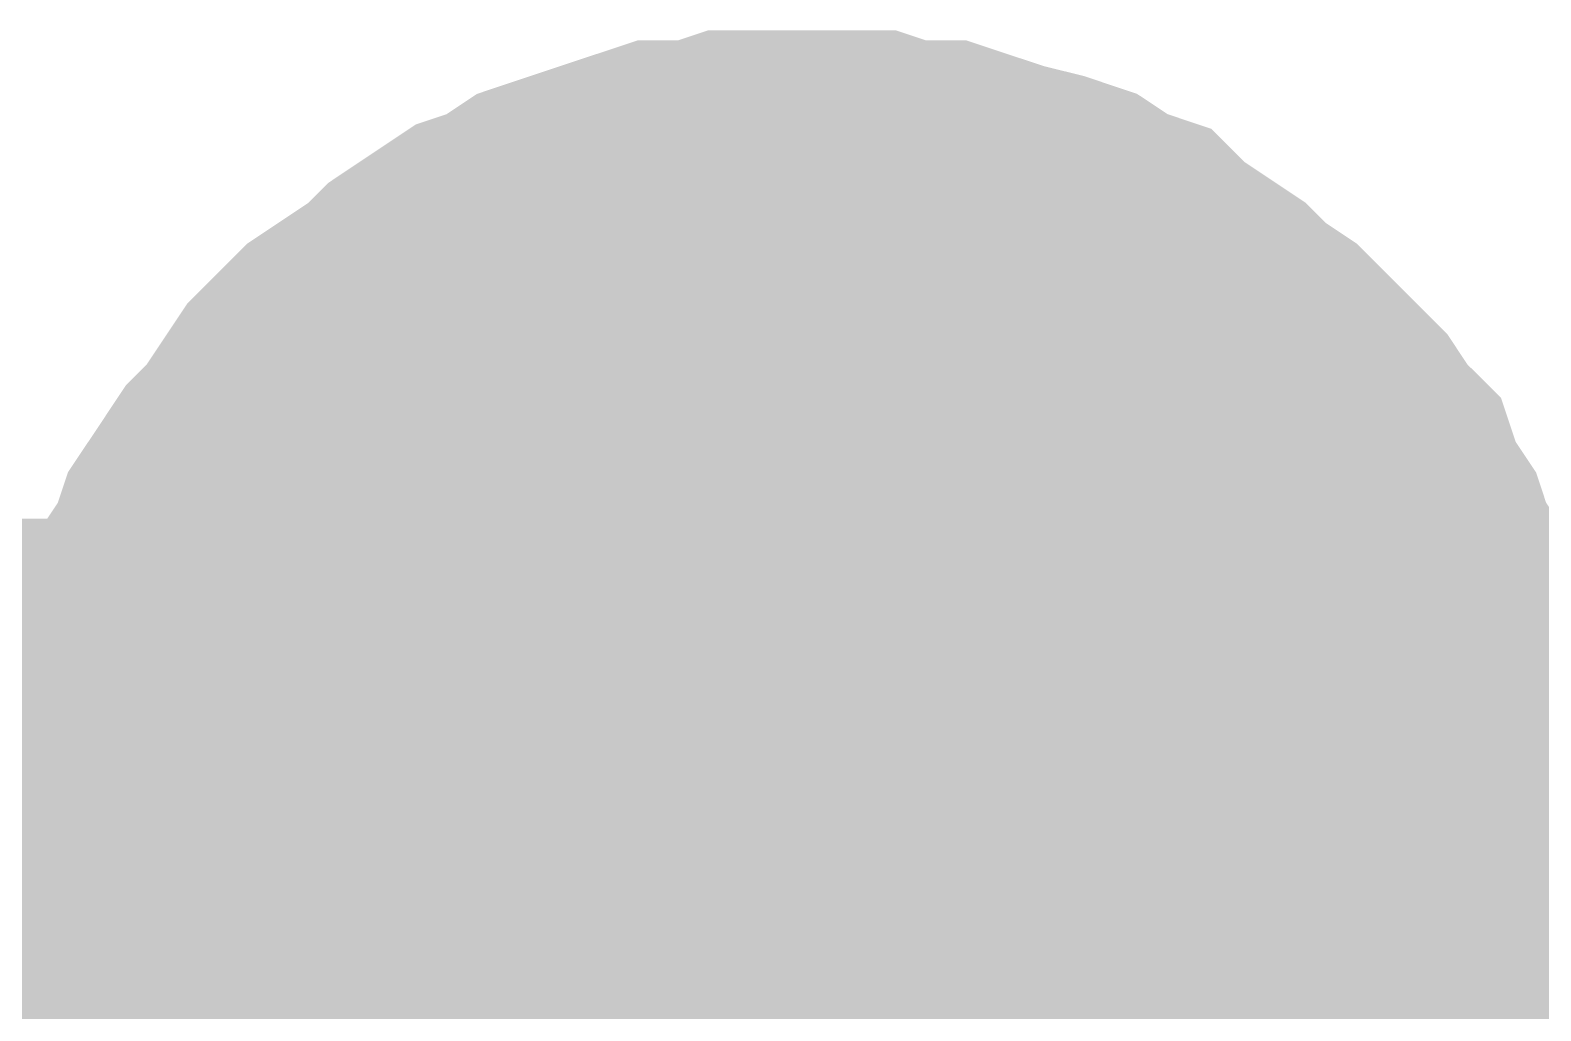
# Model space of a CAD drawing. Header units: inches. Extents: x 0 to 841, y 0 to 594.
# Drawn here: x 256.661 to 258.327, y 304.827 to 305.909 of the extents above; entities that cross this region are included whole.
import ezdxf

# ---------------------------------------------------------------- set-up
doc = ezdxf.new("R2010")
doc.units = ezdxf.units.IN
doc.layers.add('Sheet', color=255, linetype='Continuous')

msp = doc.modelspace()

# ---------------------------------------------------------------- linework, layer by layer
at = {"layer": 'Sheet'}
for points in [[(256.7489, 304.9955, 0.2997, 0.2997, 0), (256.7489, 305.0292, 0.2997, 0.2997, 0), (256.7489, 305.0741, 0.2997, 0.2997, 0), (256.7601, 305.1078, 0.2997, 0.2997, 0), (256.7601, 305.1527, 0.2997, 0.2997, 0), (256.7713, 305.1864, 0.2997, 0.2997, 0), (256.7826, 305.2201, 0.2997, 0.2997, 0), (256.7938, 305.2537, 0.2997, 0.2997, 0), (256.805, 305.2874, 0.2997, 0.2997, 0), (256.8275, 305.3211, 0.2997, 0.2997, 0), (256.8387, 305.3548, 0.2997, 0.2997, 0), (256.8612, 305.3885, 0.2997, 0.2997, 0), (256.8836, 305.4222, 0.2997, 0.2997, 0), (256.9061, 305.4446, 0.2997, 0.2997, 0), (256.9286, 305.4783, 0.2997, 0.2997, 0), (256.951, 305.512, 0.2997, 0.2997, 0), (256.9735, 305.5345, 0.2997, 0.2997, 0), (256.9959, 305.5569, 0.2997, 0.2997, 0), (257.0296, 305.5794, 0.2997, 0.2997, 0), (257.0633, 305.6019, 0.2997, 0.2997, 0), (257.0858, 305.6243, 0.2997, 0.2997, 0), (257.1194, 305.6468, 0.2997, 0.2997, 0), (257.1531, 305.6692, 0.2997, 0.2997, 0), (257.1868, 305.6805, 0.2997, 0.2997, 0), (257.2205, 305.7029, 0.2997, 0.2997, 0), (257.2542, 305.7142, 0.2997, 0.2997, 0), (257.2879, 305.7254, 0.2997, 0.2997, 0), (257.3216, 305.7366, 0.2997, 0.2997, 0), (257.3553, 305.7478, 0.2997, 0.2997, 0), (257.4002, 305.7478, 0.2997, 0.2997, 0), (257.4339, 305.7591, 0.2997, 0.2997, 0), (257.4788, 305.7591, 0.2997, 0.2997, 0), (257.5125, 305.7591, 0.2997, 0.2997, 0)], [(256.7489, 304.9955, 0.2997, 0.2997, 0), (256.7489, 305.0292, 0.2997, 0.2997, 0), (256.7489, 305.0741, 0.2997, 0.2997, 0), (256.7601, 305.1078, 0.2997, 0.2997, 0), (256.7601, 305.1527, 0.2997, 0.2997, 0), (256.7713, 305.1864, 0.2997, 0.2997, 0), (256.7826, 305.2201, 0.2997, 0.2997, 0), (256.7938, 305.2537, 0.2997, 0.2997, 0), (256.805, 305.2874, 0.2997, 0.2997, 0), (256.8275, 305.3211, 0.2997, 0.2997, 0), (256.8387, 305.3548, 0.2997, 0.2997, 0), (256.8612, 305.3885, 0.2997, 0.2997, 0), (256.8836, 305.4222, 0.2997, 0.2997, 0), (256.9061, 305.4446, 0.2997, 0.2997, 0), (256.9286, 305.4783, 0.2997, 0.2997, 0), (256.951, 305.512, 0.2997, 0.2997, 0), (256.9735, 305.5345, 0.2997, 0.2997, 0), (256.9959, 305.5569, 0.2997, 0.2997, 0), (257.0296, 305.5794, 0.2997, 0.2997, 0), (257.0633, 305.6019, 0.2997, 0.2997, 0), (257.0858, 305.6243, 0.2997, 0.2997, 0), (257.1194, 305.6468, 0.2997, 0.2997, 0), (257.1531, 305.6692, 0.2997, 0.2997, 0), (257.1868, 305.6805, 0.2997, 0.2997, 0), (257.2205, 305.7029, 0.2997, 0.2997, 0), (257.2542, 305.7142, 0.2997, 0.2997, 0), (257.2879, 305.7254, 0.2997, 0.2997, 0), (257.3216, 305.7366, 0.2997, 0.2997, 0), (257.3553, 305.7478, 0.2997, 0.2997, 0), (257.4002, 305.7478, 0.2997, 0.2997, 0), (257.4339, 305.7591, 0.2997, 0.2997, 0), (257.4788, 305.7591, 0.2997, 0.2997, 0), (257.5125, 305.7591, 0.2997, 0.2997, 0)], [(257.5125, 305.7591, 0.2997, 0.2997, 0), (257.5125, 305.7591, 0.2997, 0.2997, 0)], [(257.5125, 305.7591, 0.2997, 0.2997, 0), (257.5574, 305.7591, 0.2997, 0.2997, 0), (257.5911, 305.7591, 0.2997, 0.2997, 0), (257.6247, 305.7478, 0.2997, 0.2997, 0), (257.6697, 305.7478, 0.2997, 0.2997, 0), (257.7033, 305.7366, 0.2997, 0.2997, 0), (257.737, 305.7254, 0.2997, 0.2997, 0), (257.782, 305.7142, 0.2997, 0.2997, 0), (257.8156, 305.7029, 0.2997, 0.2997, 0), (257.8493, 305.6805, 0.2997, 0.2997, 0), (257.883, 305.6692, 0.2997, 0.2997, 0), (257.9055, 305.6468, 0.2997, 0.2997, 0), (257.9392, 305.6243, 0.2997, 0.2997, 0), (257.9728, 305.6019, 0.2997, 0.2997, 0), (257.9953, 305.5794, 0.2997, 0.2997, 0), (258.029, 305.5569, 0.2997, 0.2997, 0), (258.0514, 305.5345, 0.2997, 0.2997, 0), (258.0739, 305.512, 0.2997, 0.2997, 0), (258.1076, 305.4783, 0.2997, 0.2997, 0), (258.13, 305.4446, 0.2997, 0.2997, 0), (258.1525, 305.4222, 0.2997, 0.2997, 0), (258.1637, 305.3885, 0.2997, 0.2997, 0), (258.1862, 305.3548, 0.2997, 0.2997, 0), (258.1974, 305.3211, 0.2997, 0.2997, 0), (258.2199, 305.2874, 0.2997, 0.2997, 0), (258.2311, 305.2537, 0.2997, 0.2997, 0), (258.2423, 305.2201, 0.2997, 0.2997, 0), (258.2536, 305.1864, 0.2997, 0.2997, 0), (258.2648, 305.1527, 0.2997, 0.2997, 0), (258.2648, 305.1078, 0.2997, 0.2997, 0), (258.276, 305.0741, 0.2997, 0.2997, 0), (258.276, 305.0292, 0.2997, 0.2997, 0), (258.276, 304.9955, 0.2997, 0.2997, 0)], [(257.5125, 305.7591, 0.2997, 0.2997, 0), (257.5125, 305.7591, 0.2997, 0.2997, 0)], [(257.5125, 305.7591, 0.2997, 0.2997, 0), (257.5574, 305.7591, 0.2997, 0.2997, 0), (257.5911, 305.7591, 0.2997, 0.2997, 0), (257.6247, 305.7478, 0.2997, 0.2997, 0), (257.6697, 305.7478, 0.2997, 0.2997, 0), (257.7033, 305.7366, 0.2997, 0.2997, 0), (257.737, 305.7254, 0.2997, 0.2997, 0), (257.782, 305.7142, 0.2997, 0.2997, 0), (257.8156, 305.7029, 0.2997, 0.2997, 0), (257.8493, 305.6805, 0.2997, 0.2997, 0), (257.883, 305.6692, 0.2997, 0.2997, 0), (257.9055, 305.6468, 0.2997, 0.2997, 0), (257.9392, 305.6243, 0.2997, 0.2997, 0), (257.9728, 305.6019, 0.2997, 0.2997, 0), (257.9953, 305.5794, 0.2997, 0.2997, 0), (258.029, 305.5569, 0.2997, 0.2997, 0), (258.0514, 305.5345, 0.2997, 0.2997, 0), (258.0739, 305.512, 0.2997, 0.2997, 0), (258.1076, 305.4783, 0.2997, 0.2997, 0), (258.13, 305.4446, 0.2997, 0.2997, 0), (258.1525, 305.4222, 0.2997, 0.2997, 0), (258.1637, 305.3885, 0.2997, 0.2997, 0), (258.1862, 305.3548, 0.2997, 0.2997, 0), (258.1974, 305.3211, 0.2997, 0.2997, 0), (258.2199, 305.2874, 0.2997, 0.2997, 0), (258.2311, 305.2537, 0.2997, 0.2997, 0), (258.2423, 305.2201, 0.2997, 0.2997, 0), (258.2536, 305.1864, 0.2997, 0.2997, 0), (258.2648, 305.1527, 0.2997, 0.2997, 0), (258.2648, 305.1078, 0.2997, 0.2997, 0), (258.276, 305.0741, 0.2997, 0.2997, 0), (258.276, 305.0292, 0.2997, 0.2997, 0), (258.276, 304.9955, 0.2997, 0.2997, 0)], [(256.7489, 304.9955, 0.0991, 0.0991, 0), (256.7489, 305.0292, 0.0991, 0.0991, 0), (256.7489, 305.0741, 0.0991, 0.0991, 0), (256.7601, 305.1078, 0.0991, 0.0991, 0), (256.7601, 305.1527, 0.0991, 0.0991, 0), (256.7713, 305.1864, 0.0991, 0.0991, 0), (256.7826, 305.2201, 0.0991, 0.0991, 0), (256.7938, 305.2537, 0.0991, 0.0991, 0), (256.805, 305.2874, 0.0991, 0.0991, 0), (256.8275, 305.3211, 0.0991, 0.0991, 0), (256.8387, 305.3548, 0.0991, 0.0991, 0), (256.8612, 305.3885, 0.0991, 0.0991, 0), (256.8836, 305.4222, 0.0991, 0.0991, 0), (256.9061, 305.4446, 0.0991, 0.0991, 0), (256.9286, 305.4783, 0.0991, 0.0991, 0), (256.951, 305.512, 0.0991, 0.0991, 0), (256.9735, 305.5345, 0.0991, 0.0991, 0), (256.9959, 305.5569, 0.0991, 0.0991, 0), (257.0296, 305.5794, 0.0991, 0.0991, 0), (257.0633, 305.6019, 0.0991, 0.0991, 0), (257.0858, 305.6243, 0.0991, 0.0991, 0), (257.1194, 305.6468, 0.0991, 0.0991, 0), (257.1531, 305.6692, 0.0991, 0.0991, 0), (257.1868, 305.6805, 0.0991, 0.0991, 0), (257.2205, 305.7029, 0.0991, 0.0991, 0), (257.2542, 305.7142, 0.0991, 0.0991, 0), (257.2879, 305.7254, 0.0991, 0.0991, 0), (257.3216, 305.7366, 0.0991, 0.0991, 0), (257.3553, 305.7478, 0.0991, 0.0991, 0), (257.4002, 305.7478, 0.0991, 0.0991, 0), (257.4339, 305.7591, 0.0991, 0.0991, 0), (257.4788, 305.7591, 0.0991, 0.0991, 0), (257.5125, 305.7591, 0.0991, 0.0991, 0)], [(256.7489, 304.9955, 0.0991, 0.0991, 0), (256.7489, 305.0292, 0.0991, 0.0991, 0), (256.7489, 305.0741, 0.0991, 0.0991, 0), (256.7601, 305.1078, 0.0991, 0.0991, 0), (256.7601, 305.1527, 0.0991, 0.0991, 0), (256.7713, 305.1864, 0.0991, 0.0991, 0), (256.7826, 305.2201, 0.0991, 0.0991, 0), (256.7938, 305.2537, 0.0991, 0.0991, 0), (256.805, 305.2874, 0.0991, 0.0991, 0), (256.8275, 305.3211, 0.0991, 0.0991, 0), (256.8387, 305.3548, 0.0991, 0.0991, 0), (256.8612, 305.3885, 0.0991, 0.0991, 0), (256.8836, 305.4222, 0.0991, 0.0991, 0), (256.9061, 305.4446, 0.0991, 0.0991, 0), (256.9286, 305.4783, 0.0991, 0.0991, 0), (256.951, 305.512, 0.0991, 0.0991, 0), (256.9735, 305.5345, 0.0991, 0.0991, 0), (256.9959, 305.5569, 0.0991, 0.0991, 0), (257.0296, 305.5794, 0.0991, 0.0991, 0), (257.0633, 305.6019, 0.0991, 0.0991, 0), (257.0858, 305.6243, 0.0991, 0.0991, 0), (257.1194, 305.6468, 0.0991, 0.0991, 0), (257.1531, 305.6692, 0.0991, 0.0991, 0), (257.1868, 305.6805, 0.0991, 0.0991, 0), (257.2205, 305.7029, 0.0991, 0.0991, 0), (257.2542, 305.7142, 0.0991, 0.0991, 0), (257.2879, 305.7254, 0.0991, 0.0991, 0), (257.3216, 305.7366, 0.0991, 0.0991, 0), (257.3553, 305.7478, 0.0991, 0.0991, 0), (257.4002, 305.7478, 0.0991, 0.0991, 0), (257.4339, 305.7591, 0.0991, 0.0991, 0), (257.4788, 305.7591, 0.0991, 0.0991, 0), (257.5125, 305.7591, 0.0991, 0.0991, 0)], [(257.5125, 305.7591, 0.0991, 0.0991, 0), (257.5125, 305.7591, 0.0991, 0.0991, 0)], [(257.5125, 305.7591, 0.0991, 0.0991, 0), (257.5574, 305.7591, 0.0991, 0.0991, 0), (257.5911, 305.7591, 0.0991, 0.0991, 0), (257.6247, 305.7478, 0.0991, 0.0991, 0), (257.6697, 305.7478, 0.0991, 0.0991, 0), (257.7033, 305.7366, 0.0991, 0.0991, 0), (257.737, 305.7254, 0.0991, 0.0991, 0), (257.782, 305.7142, 0.0991, 0.0991, 0), (257.8156, 305.7029, 0.0991, 0.0991, 0), (257.8493, 305.6805, 0.0991, 0.0991, 0), (257.883, 305.6692, 0.0991, 0.0991, 0), (257.9055, 305.6468, 0.0991, 0.0991, 0), (257.9392, 305.6243, 0.0991, 0.0991, 0), (257.9728, 305.6019, 0.0991, 0.0991, 0), (257.9953, 305.5794, 0.0991, 0.0991, 0), (258.029, 305.5569, 0.0991, 0.0991, 0), (258.0514, 305.5345, 0.0991, 0.0991, 0), (258.0739, 305.512, 0.0991, 0.0991, 0), (258.1076, 305.4783, 0.0991, 0.0991, 0), (258.13, 305.4446, 0.0991, 0.0991, 0), (258.1525, 305.4222, 0.0991, 0.0991, 0), (258.1637, 305.3885, 0.0991, 0.0991, 0), (258.1862, 305.3548, 0.0991, 0.0991, 0), (258.1974, 305.3211, 0.0991, 0.0991, 0), (258.2199, 305.2874, 0.0991, 0.0991, 0), (258.2311, 305.2537, 0.0991, 0.0991, 0), (258.2423, 305.2201, 0.0991, 0.0991, 0), (258.2536, 305.1864, 0.0991, 0.0991, 0), (258.2648, 305.1527, 0.0991, 0.0991, 0), (258.2648, 305.1078, 0.0991, 0.0991, 0), (258.276, 305.0741, 0.0991, 0.0991, 0), (258.276, 305.0292, 0.0991, 0.0991, 0), (258.276, 304.9955, 0.0991, 0.0991, 0)], [(257.5125, 305.7591, 0.0991, 0.0991, 0), (257.5125, 305.7591, 0.0991, 0.0991, 0)], [(257.5125, 305.7591, 0.0991, 0.0991, 0), (257.5574, 305.7591, 0.0991, 0.0991, 0), (257.5911, 305.7591, 0.0991, 0.0991, 0), (257.6247, 305.7478, 0.0991, 0.0991, 0), (257.6697, 305.7478, 0.0991, 0.0991, 0), (257.7033, 305.7366, 0.0991, 0.0991, 0), (257.737, 305.7254, 0.0991, 0.0991, 0), (257.782, 305.7142, 0.0991, 0.0991, 0), (257.8156, 305.7029, 0.0991, 0.0991, 0), (257.8493, 305.6805, 0.0991, 0.0991, 0), (257.883, 305.6692, 0.0991, 0.0991, 0), (257.9055, 305.6468, 0.0991, 0.0991, 0), (257.9392, 305.6243, 0.0991, 0.0991, 0), (257.9728, 305.6019, 0.0991, 0.0991, 0), (257.9953, 305.5794, 0.0991, 0.0991, 0), (258.029, 305.5569, 0.0991, 0.0991, 0), (258.0514, 305.5345, 0.0991, 0.0991, 0), (258.0739, 305.512, 0.0991, 0.0991, 0), (258.1076, 305.4783, 0.0991, 0.0991, 0), (258.13, 305.4446, 0.0991, 0.0991, 0), (258.1525, 305.4222, 0.0991, 0.0991, 0), (258.1637, 305.3885, 0.0991, 0.0991, 0), (258.1862, 305.3548, 0.0991, 0.0991, 0), (258.1974, 305.3211, 0.0991, 0.0991, 0), (258.2199, 305.2874, 0.0991, 0.0991, 0), (258.2311, 305.2537, 0.0991, 0.0991, 0), (258.2423, 305.2201, 0.0991, 0.0991, 0), (258.2536, 305.1864, 0.0991, 0.0991, 0), (258.2648, 305.1527, 0.0991, 0.0991, 0), (258.2648, 305.1078, 0.0991, 0.0991, 0), (258.276, 305.0741, 0.0991, 0.0991, 0), (258.276, 305.0292, 0.0991, 0.0991, 0), (258.276, 304.9955, 0.0991, 0.0991, 0)], [(257.0072, 304.9955, 0.2997, 0.2997, 0), (257.0072, 305.0179, 0.2997, 0.2997, 0), (257.0072, 305.0516, 0.2997, 0.2997, 0), (257.0184, 305.0741, 0.2997, 0.2997, 0), (257.0184, 305.0965, 0.2997, 0.2997, 0), (257.0184, 305.119, 0.2997, 0.2997, 0), (257.0296, 305.1414, 0.2997, 0.2997, 0), (257.0408, 305.1751, 0.2997, 0.2997, 0), (257.0521, 305.1976, 0.2997, 0.2997, 0), (257.0521, 305.2201, 0.2997, 0.2997, 0), (257.0633, 305.2425, 0.2997, 0.2997, 0), (257.0745, 305.2537, 0.2997, 0.2997, 0), (257.097, 305.2762, 0.2997, 0.2997, 0), (257.1082, 305.2987, 0.2997, 0.2997, 0), (257.1194, 305.3211, 0.2997, 0.2997, 0), (257.1419, 305.3324, 0.2997, 0.2997, 0), (257.1531, 305.3548, 0.2997, 0.2997, 0), (257.1756, 305.366, 0.2997, 0.2997, 0), (257.1868, 305.3885, 0.2997, 0.2997, 0), (257.2093, 305.3997, 0.2997, 0.2997, 0), (257.2317, 305.411, 0.2997, 0.2997, 0), (257.2542, 305.4334, 0.2997, 0.2997, 0), (257.2654, 305.4446, 0.2997, 0.2997, 0), (257.2879, 305.4559, 0.2997, 0.2997, 0), (257.3103, 305.4559, 0.2997, 0.2997, 0), (257.3328, 305.4671, 0.2997, 0.2997, 0), (257.3665, 305.4783, 0.2997, 0.2997, 0), (257.3889, 305.4896, 0.2997, 0.2997, 0), (257.4114, 305.4896, 0.2997, 0.2997, 0), (257.4339, 305.4896, 0.2997, 0.2997, 0), (257.4563, 305.5008, 0.2997, 0.2997, 0), (257.49, 305.5008, 0.2997, 0.2997, 0), (257.5125, 305.5008, 0.2997, 0.2997, 0)], [(257.0072, 304.9955, 0.2997, 0.2997, 0), (257.0072, 305.0179, 0.2997, 0.2997, 0), (257.0072, 305.0516, 0.2997, 0.2997, 0), (257.0184, 305.0741, 0.2997, 0.2997, 0), (257.0184, 305.0965, 0.2997, 0.2997, 0), (257.0184, 305.119, 0.2997, 0.2997, 0), (257.0296, 305.1414, 0.2997, 0.2997, 0), (257.0408, 305.1751, 0.2997, 0.2997, 0), (257.0521, 305.1976, 0.2997, 0.2997, 0), (257.0521, 305.2201, 0.2997, 0.2997, 0), (257.0633, 305.2425, 0.2997, 0.2997, 0), (257.0745, 305.2537, 0.2997, 0.2997, 0), (257.097, 305.2762, 0.2997, 0.2997, 0), (257.1082, 305.2987, 0.2997, 0.2997, 0), (257.1194, 305.3211, 0.2997, 0.2997, 0), (257.1419, 305.3324, 0.2997, 0.2997, 0), (257.1531, 305.3548, 0.2997, 0.2997, 0), (257.1756, 305.366, 0.2997, 0.2997, 0), (257.1868, 305.3885, 0.2997, 0.2997, 0), (257.2093, 305.3997, 0.2997, 0.2997, 0), (257.2317, 305.411, 0.2997, 0.2997, 0), (257.2542, 305.4334, 0.2997, 0.2997, 0), (257.2654, 305.4446, 0.2997, 0.2997, 0), (257.2879, 305.4559, 0.2997, 0.2997, 0), (257.3103, 305.4559, 0.2997, 0.2997, 0), (257.3328, 305.4671, 0.2997, 0.2997, 0), (257.3665, 305.4783, 0.2997, 0.2997, 0), (257.3889, 305.4896, 0.2997, 0.2997, 0), (257.4114, 305.4896, 0.2997, 0.2997, 0), (257.4339, 305.4896, 0.2997, 0.2997, 0), (257.4563, 305.5008, 0.2997, 0.2997, 0), (257.49, 305.5008, 0.2997, 0.2997, 0), (257.5125, 305.5008, 0.2997, 0.2997, 0)], [(257.5125, 305.5008, 0.2997, 0.2997, 0), (257.5125, 305.5008, 0.2997, 0.2997, 0)], [(257.5125, 305.5008, 0.2997, 0.2997, 0), (257.5349, 305.5008, 0.2997, 0.2997, 0), (257.5686, 305.5008, 0.2997, 0.2997, 0), (257.5911, 305.4896, 0.2997, 0.2997, 0), (257.6135, 305.4896, 0.2997, 0.2997, 0), (257.636, 305.4896, 0.2997, 0.2997, 0), (257.6584, 305.4783, 0.2997, 0.2997, 0), (257.6921, 305.4671, 0.2997, 0.2997, 0), (257.7146, 305.4559, 0.2997, 0.2997, 0), (257.737, 305.4559, 0.2997, 0.2997, 0), (257.7595, 305.4446, 0.2997, 0.2997, 0), (257.7707, 305.4334, 0.2997, 0.2997, 0), (257.7932, 305.411, 0.2997, 0.2997, 0), (257.8156, 305.3997, 0.2997, 0.2997, 0), (257.8381, 305.3885, 0.2997, 0.2997, 0), (257.8493, 305.366, 0.2997, 0.2997, 0), (257.8718, 305.3548, 0.2997, 0.2997, 0), (257.883, 305.3324, 0.2997, 0.2997, 0), (257.9055, 305.3211, 0.2997, 0.2997, 0), (257.9167, 305.2987, 0.2997, 0.2997, 0), (257.9279, 305.2762, 0.2997, 0.2997, 0), (257.9504, 305.2537, 0.2997, 0.2997, 0), (257.9616, 305.2425, 0.2997, 0.2997, 0), (257.9728, 305.2201, 0.2997, 0.2997, 0), (257.9728, 305.1976, 0.2997, 0.2997, 0), (257.9841, 305.1751, 0.2997, 0.2997, 0), (257.9953, 305.1414, 0.2997, 0.2997, 0), (258.0065, 305.119, 0.2997, 0.2997, 0), (258.0065, 305.0965, 0.2997, 0.2997, 0), (258.0065, 305.0741, 0.2997, 0.2997, 0), (258.0178, 305.0516, 0.2997, 0.2997, 0), (258.0178, 305.0179, 0.2997, 0.2997, 0), (258.0178, 304.9955, 0.2997, 0.2997, 0)], [(257.5125, 305.5008, 0.2997, 0.2997, 0), (257.5125, 305.5008, 0.2997, 0.2997, 0)], [(257.5125, 305.5008, 0.2997, 0.2997, 0), (257.5349, 305.5008, 0.2997, 0.2997, 0), (257.5686, 305.5008, 0.2997, 0.2997, 0), (257.5911, 305.4896, 0.2997, 0.2997, 0), (257.6135, 305.4896, 0.2997, 0.2997, 0), (257.636, 305.4896, 0.2997, 0.2997, 0), (257.6584, 305.4783, 0.2997, 0.2997, 0), (257.6921, 305.4671, 0.2997, 0.2997, 0), (257.7146, 305.4559, 0.2997, 0.2997, 0), (257.737, 305.4559, 0.2997, 0.2997, 0), (257.7595, 305.4446, 0.2997, 0.2997, 0), (257.7707, 305.4334, 0.2997, 0.2997, 0), (257.7932, 305.411, 0.2997, 0.2997, 0), (257.8156, 305.3997, 0.2997, 0.2997, 0), (257.8381, 305.3885, 0.2997, 0.2997, 0), (257.8493, 305.366, 0.2997, 0.2997, 0), (257.8718, 305.3548, 0.2997, 0.2997, 0), (257.883, 305.3324, 0.2997, 0.2997, 0), (257.9055, 305.3211, 0.2997, 0.2997, 0), (257.9167, 305.2987, 0.2997, 0.2997, 0), (257.9279, 305.2762, 0.2997, 0.2997, 0), (257.9504, 305.2537, 0.2997, 0.2997, 0), (257.9616, 305.2425, 0.2997, 0.2997, 0), (257.9728, 305.2201, 0.2997, 0.2997, 0), (257.9728, 305.1976, 0.2997, 0.2997, 0), (257.9841, 305.1751, 0.2997, 0.2997, 0), (257.9953, 305.1414, 0.2997, 0.2997, 0), (258.0065, 305.119, 0.2997, 0.2997, 0), (258.0065, 305.0965, 0.2997, 0.2997, 0), (258.0065, 305.0741, 0.2997, 0.2997, 0), (258.0178, 305.0516, 0.2997, 0.2997, 0), (258.0178, 305.0179, 0.2997, 0.2997, 0), (258.0178, 304.9955, 0.2997, 0.2997, 0)], [(257.0072, 304.9955, 0.0991, 0.0991, 0), (257.0072, 305.0179, 0.0991, 0.0991, 0), (257.0072, 305.0516, 0.0991, 0.0991, 0), (257.0184, 305.0741, 0.0991, 0.0991, 0), (257.0184, 305.0965, 0.0991, 0.0991, 0), (257.0184, 305.119, 0.0991, 0.0991, 0), (257.0296, 305.1414, 0.0991, 0.0991, 0), (257.0408, 305.1751, 0.0991, 0.0991, 0), (257.0521, 305.1976, 0.0991, 0.0991, 0), (257.0521, 305.2201, 0.0991, 0.0991, 0), (257.0633, 305.2425, 0.0991, 0.0991, 0), (257.0745, 305.2537, 0.0991, 0.0991, 0), (257.097, 305.2762, 0.0991, 0.0991, 0), (257.1082, 305.2987, 0.0991, 0.0991, 0), (257.1194, 305.3211, 0.0991, 0.0991, 0), (257.1419, 305.3324, 0.0991, 0.0991, 0), (257.1531, 305.3548, 0.0991, 0.0991, 0), (257.1756, 305.366, 0.0991, 0.0991, 0), (257.1868, 305.3885, 0.0991, 0.0991, 0), (257.2093, 305.3997, 0.0991, 0.0991, 0), (257.2317, 305.411, 0.0991, 0.0991, 0), (257.2542, 305.4334, 0.0991, 0.0991, 0), (257.2654, 305.4446, 0.0991, 0.0991, 0), (257.2879, 305.4559, 0.0991, 0.0991, 0), (257.3103, 305.4559, 0.0991, 0.0991, 0), (257.3328, 305.4671, 0.0991, 0.0991, 0), (257.3665, 305.4783, 0.0991, 0.0991, 0), (257.3889, 305.4896, 0.0991, 0.0991, 0), (257.4114, 305.4896, 0.0991, 0.0991, 0), (257.4339, 305.4896, 0.0991, 0.0991, 0), (257.4563, 305.5008, 0.0991, 0.0991, 0), (257.49, 305.5008, 0.0991, 0.0991, 0), (257.5125, 305.5008, 0.0991, 0.0991, 0)], [(257.0072, 304.9955, 0.0991, 0.0991, 0), (257.0072, 305.0179, 0.0991, 0.0991, 0), (257.0072, 305.0516, 0.0991, 0.0991, 0), (257.0184, 305.0741, 0.0991, 0.0991, 0), (257.0184, 305.0965, 0.0991, 0.0991, 0), (257.0184, 305.119, 0.0991, 0.0991, 0), (257.0296, 305.1414, 0.0991, 0.0991, 0), (257.0408, 305.1751, 0.0991, 0.0991, 0), (257.0521, 305.1976, 0.0991, 0.0991, 0), (257.0521, 305.2201, 0.0991, 0.0991, 0), (257.0633, 305.2425, 0.0991, 0.0991, 0), (257.0745, 305.2537, 0.0991, 0.0991, 0), (257.097, 305.2762, 0.0991, 0.0991, 0), (257.1082, 305.2987, 0.0991, 0.0991, 0), (257.1194, 305.3211, 0.0991, 0.0991, 0), (257.1419, 305.3324, 0.0991, 0.0991, 0), (257.1531, 305.3548, 0.0991, 0.0991, 0), (257.1756, 305.366, 0.0991, 0.0991, 0), (257.1868, 305.3885, 0.0991, 0.0991, 0), (257.2093, 305.3997, 0.0991, 0.0991, 0), (257.2317, 305.411, 0.0991, 0.0991, 0), (257.2542, 305.4334, 0.0991, 0.0991, 0), (257.2654, 305.4446, 0.0991, 0.0991, 0), (257.2879, 305.4559, 0.0991, 0.0991, 0), (257.3103, 305.4559, 0.0991, 0.0991, 0), (257.3328, 305.4671, 0.0991, 0.0991, 0), (257.3665, 305.4783, 0.0991, 0.0991, 0), (257.3889, 305.4896, 0.0991, 0.0991, 0), (257.4114, 305.4896, 0.0991, 0.0991, 0), (257.4339, 305.4896, 0.0991, 0.0991, 0), (257.4563, 305.5008, 0.0991, 0.0991, 0), (257.49, 305.5008, 0.0991, 0.0991, 0), (257.5125, 305.5008, 0.0991, 0.0991, 0)], [(257.5125, 305.5008, 0.0991, 0.0991, 0), (257.5125, 305.5008, 0.0991, 0.0991, 0)], [(257.5125, 305.5008, 0.0991, 0.0991, 0), (257.5349, 305.5008, 0.0991, 0.0991, 0), (257.5686, 305.5008, 0.0991, 0.0991, 0), (257.5911, 305.4896, 0.0991, 0.0991, 0), (257.6135, 305.4896, 0.0991, 0.0991, 0), (257.636, 305.4896, 0.0991, 0.0991, 0), (257.6584, 305.4783, 0.0991, 0.0991, 0), (257.6921, 305.4671, 0.0991, 0.0991, 0), (257.7146, 305.4559, 0.0991, 0.0991, 0), (257.737, 305.4559, 0.0991, 0.0991, 0), (257.7595, 305.4446, 0.0991, 0.0991, 0), (257.7707, 305.4334, 0.0991, 0.0991, 0), (257.7932, 305.411, 0.0991, 0.0991, 0), (257.8156, 305.3997, 0.0991, 0.0991, 0), (257.8381, 305.3885, 0.0991, 0.0991, 0), (257.8493, 305.366, 0.0991, 0.0991, 0), (257.8718, 305.3548, 0.0991, 0.0991, 0), (257.883, 305.3324, 0.0991, 0.0991, 0), (257.9055, 305.3211, 0.0991, 0.0991, 0), (257.9167, 305.2987, 0.0991, 0.0991, 0), (257.9279, 305.2762, 0.0991, 0.0991, 0), (257.9504, 305.2537, 0.0991, 0.0991, 0), (257.9616, 305.2425, 0.0991, 0.0991, 0), (257.9728, 305.2201, 0.0991, 0.0991, 0), (257.9728, 305.1976, 0.0991, 0.0991, 0), (257.9841, 305.1751, 0.0991, 0.0991, 0), (257.9953, 305.1414, 0.0991, 0.0991, 0), (258.0065, 305.119, 0.0991, 0.0991, 0), (258.0065, 305.0965, 0.0991, 0.0991, 0), (258.0065, 305.0741, 0.0991, 0.0991, 0), (258.0178, 305.0516, 0.0991, 0.0991, 0), (258.0178, 305.0179, 0.0991, 0.0991, 0), (258.0178, 304.9955, 0.0991, 0.0991, 0)], [(257.5125, 305.5008, 0.0991, 0.0991, 0), (257.5125, 305.5008, 0.0991, 0.0991, 0)], [(257.5125, 305.5008, 0.0991, 0.0991, 0), (257.5349, 305.5008, 0.0991, 0.0991, 0), (257.5686, 305.5008, 0.0991, 0.0991, 0), (257.5911, 305.4896, 0.0991, 0.0991, 0), (257.6135, 305.4896, 0.0991, 0.0991, 0), (257.636, 305.4896, 0.0991, 0.0991, 0), (257.6584, 305.4783, 0.0991, 0.0991, 0), (257.6921, 305.4671, 0.0991, 0.0991, 0), (257.7146, 305.4559, 0.0991, 0.0991, 0), (257.737, 305.4559, 0.0991, 0.0991, 0), (257.7595, 305.4446, 0.0991, 0.0991, 0), (257.7707, 305.4334, 0.0991, 0.0991, 0), (257.7932, 305.411, 0.0991, 0.0991, 0), (257.8156, 305.3997, 0.0991, 0.0991, 0), (257.8381, 305.3885, 0.0991, 0.0991, 0), (257.8493, 305.366, 0.0991, 0.0991, 0), (257.8718, 305.3548, 0.0991, 0.0991, 0), (257.883, 305.3324, 0.0991, 0.0991, 0), (257.9055, 305.3211, 0.0991, 0.0991, 0), (257.9167, 305.2987, 0.0991, 0.0991, 0), (257.9279, 305.2762, 0.0991, 0.0991, 0), (257.9504, 305.2537, 0.0991, 0.0991, 0), (257.9616, 305.2425, 0.0991, 0.0991, 0), (257.9728, 305.2201, 0.0991, 0.0991, 0), (257.9728, 305.1976, 0.0991, 0.0991, 0), (257.9841, 305.1751, 0.0991, 0.0991, 0), (257.9953, 305.1414, 0.0991, 0.0991, 0), (258.0065, 305.119, 0.0991, 0.0991, 0), (258.0065, 305.0965, 0.0991, 0.0991, 0), (258.0065, 305.0741, 0.0991, 0.0991, 0), (258.0178, 305.0516, 0.0991, 0.0991, 0), (258.0178, 305.0179, 0.0991, 0.0991, 0), (258.0178, 304.9955, 0.0991, 0.0991, 0)], [(252.5156, 299.9983, 0.7493, 0.7493, 0), (257.5125, 299.9983, 0.7493, 0.7493, 0), (257.5125, 304.9955, 0.7493, 0.7493, 0)], [(252.5156, 304.9955, 0.7493, 0.7493, 0), (257.5125, 304.9955, 0.7493, 0.7493, 0), (267.5174, 304.9955, 0.7493, 0.7493, 0)], [(256.8275, 304.6586, 0.2997, 0.2997, 0), (256.805, 304.6923, 0.2997, 0.2997, 0), (256.7938, 304.726, 0.2997, 0.2997, 0), (256.7826, 304.7709, 0.2997, 0.2997, 0), (256.7713, 304.8046, 0.2997, 0.2997, 0), (256.7601, 304.8382, 0.2997, 0.2997, 0), (256.7601, 304.8832, 0.2997, 0.2997, 0), (256.7489, 304.9169, 0.2997, 0.2997, 0), (256.7489, 304.9505, 0.2997, 0.2997, 0), (256.7489, 304.9955, 0.2997, 0.2997, 0)], [(256.7489, 304.9955, 0.2997, 0.2997, 0), (256.7489, 304.9955, 0.2997, 0.2997, 0)], [(256.8275, 304.6586, 0.2997, 0.2997, 0), (256.805, 304.6923, 0.2997, 0.2997, 0), (256.7938, 304.726, 0.2997, 0.2997, 0), (256.7826, 304.7709, 0.2997, 0.2997, 0), (256.7713, 304.8046, 0.2997, 0.2997, 0), (256.7601, 304.8382, 0.2997, 0.2997, 0), (256.7601, 304.8832, 0.2997, 0.2997, 0), (256.7489, 304.9169, 0.2997, 0.2997, 0), (256.7489, 304.9505, 0.2997, 0.2997, 0), (256.7489, 304.9955, 0.2997, 0.2997, 0)], [(256.7489, 304.9955, 0.2997, 0.2997, 0), (256.7489, 304.9955, 0.2997, 0.2997, 0)], [(257.1194, 304.6698, 0.2997, 0.2997, 0), (257.1082, 304.6923, 0.2997, 0.2997, 0), (257.097, 304.7147, 0.2997, 0.2997, 0), (257.0745, 304.7372, 0.2997, 0.2997, 0), (257.0633, 304.7484, 0.2997, 0.2997, 0), (257.0521, 304.7709, 0.2997, 0.2997, 0), (257.0521, 304.7933, 0.2997, 0.2997, 0), (257.0408, 304.8158, 0.2997, 0.2997, 0), (257.0296, 304.8495, 0.2997, 0.2997, 0), (257.0184, 304.8719, 0.2997, 0.2997, 0), (257.0184, 304.8944, 0.2997, 0.2997, 0), (257.0184, 304.9169, 0.2997, 0.2997, 0), (257.0072, 304.9393, 0.2997, 0.2997, 0), (257.0072, 304.973, 0.2997, 0.2997, 0), (257.0072, 304.9955, 0.2997, 0.2997, 0)], [(257.0072, 304.9955, 0.2997, 0.2997, 0), (257.0072, 304.9955, 0.2997, 0.2997, 0)], [(257.1194, 304.6698, 0.2997, 0.2997, 0), (257.1082, 304.6923, 0.2997, 0.2997, 0), (257.097, 304.7147, 0.2997, 0.2997, 0), (257.0745, 304.7372, 0.2997, 0.2997, 0), (257.0633, 304.7484, 0.2997, 0.2997, 0), (257.0521, 304.7709, 0.2997, 0.2997, 0), (257.0521, 304.7933, 0.2997, 0.2997, 0), (257.0408, 304.8158, 0.2997, 0.2997, 0), (257.0296, 304.8495, 0.2997, 0.2997, 0), (257.0184, 304.8719, 0.2997, 0.2997, 0), (257.0184, 304.8944, 0.2997, 0.2997, 0), (257.0184, 304.9169, 0.2997, 0.2997, 0), (257.0072, 304.9393, 0.2997, 0.2997, 0), (257.0072, 304.973, 0.2997, 0.2997, 0), (257.0072, 304.9955, 0.2997, 0.2997, 0)], [(257.0072, 304.9955, 0.2997, 0.2997, 0), (257.0072, 304.9955, 0.2997, 0.2997, 0)], [(258.0178, 304.9955, 0.2997, 0.2997, 0), (258.0178, 304.973, 0.2997, 0.2997, 0), (258.0178, 304.9393, 0.2997, 0.2997, 0), (258.0065, 304.9169, 0.2997, 0.2997, 0), (258.0065, 304.8944, 0.2997, 0.2997, 0), (258.0065, 304.8719, 0.2997, 0.2997, 0), (257.9953, 304.8495, 0.2997, 0.2997, 0), (257.9841, 304.8158, 0.2997, 0.2997, 0), (257.9728, 304.7933, 0.2997, 0.2997, 0), (257.9728, 304.7709, 0.2997, 0.2997, 0), (257.9616, 304.7484, 0.2997, 0.2997, 0), (257.9504, 304.7372, 0.2997, 0.2997, 0), (257.9279, 304.7147, 0.2997, 0.2997, 0), (257.9167, 304.6923, 0.2997, 0.2997, 0), (257.9055, 304.6698, 0.2997, 0.2997, 0)], [(258.0178, 304.9955, 0.2997, 0.2997, 0), (258.0178, 304.973, 0.2997, 0.2997, 0), (258.0178, 304.9393, 0.2997, 0.2997, 0), (258.0065, 304.9169, 0.2997, 0.2997, 0), (258.0065, 304.8944, 0.2997, 0.2997, 0), (258.0065, 304.8719, 0.2997, 0.2997, 0), (257.9953, 304.8495, 0.2997, 0.2997, 0), (257.9841, 304.8158, 0.2997, 0.2997, 0), (257.9728, 304.7933, 0.2997, 0.2997, 0), (257.9728, 304.7709, 0.2997, 0.2997, 0), (257.9616, 304.7484, 0.2997, 0.2997, 0), (257.9504, 304.7372, 0.2997, 0.2997, 0), (257.9279, 304.7147, 0.2997, 0.2997, 0), (257.9167, 304.6923, 0.2997, 0.2997, 0), (257.9055, 304.6698, 0.2997, 0.2997, 0)], [(258.0178, 304.9955, 0.2997, 0.2997, 0), (258.0178, 304.9955, 0.2997, 0.2997, 0), (258.0178, 304.9955, 0.2997, 0.2997, 0), (258.0178, 304.9955, 0.2997, 0.2997, 0), (258.0178, 304.9955, 0.2997, 0.2997, 0), (258.0178, 304.9955, 0.2997, 0.2997, 0), (258.0178, 304.9955, 0.2997, 0.2997, 0), (258.0178, 304.9955, 0.2997, 0.2997, 0), (258.0178, 304.9955, 0.2997, 0.2997, 0), (258.0178, 304.9955, 0.2997, 0.2997, 0), (258.0178, 304.9955, 0.2997, 0.2997, 0), (258.0178, 304.9955, 0.2997, 0.2997, 0), (258.0178, 304.9955, 0.2997, 0.2997, 0), (258.0178, 304.9955, 0.2997, 0.2997, 0), (258.0178, 304.9955, 0.2997, 0.2997, 0), (258.0178, 304.9955, 0.2997, 0.2997, 0), (258.0178, 304.9955, 0.2997, 0.2997, 0), (258.0178, 304.9955, 0.2997, 0.2997, 0), (258.0178, 304.9955, 0.2997, 0.2997, 0), (258.0178, 304.9955, 0.2997, 0.2997, 0), (258.0178, 304.9955, 0.2997, 0.2997, 0), (258.0178, 304.9955, 0.2997, 0.2997, 0), (258.0178, 304.9955, 0.2997, 0.2997, 0), (258.0178, 304.9955, 0.2997, 0.2997, 0), (258.0178, 304.9955, 0.2997, 0.2997, 0), (258.0178, 304.9955, 0.2997, 0.2997, 0), (258.0178, 304.9955, 0.2997, 0.2997, 0), (258.0178, 304.9955, 0.2997, 0.2997, 0), (258.0178, 304.9955, 0.2997, 0.2997, 0), (258.0178, 304.9955, 0.2997, 0.2997, 0), (258.0178, 304.9955, 0.2997, 0.2997, 0), (258.0178, 304.9955, 0.2997, 0.2997, 0), (258.0178, 304.9955, 0.2997, 0.2997, 0)], [(258.0178, 304.9955, 0.2997, 0.2997, 0), (258.0178, 304.9955, 0.2997, 0.2997, 0)], [(258.0178, 304.9955, 0.2997, 0.2997, 0), (258.0178, 304.9955, 0.2997, 0.2997, 0), (258.0178, 304.9955, 0.2997, 0.2997, 0), (258.0178, 304.9955, 0.2997, 0.2997, 0), (258.0178, 304.9955, 0.2997, 0.2997, 0), (258.0178, 304.9955, 0.2997, 0.2997, 0), (258.0178, 304.9955, 0.2997, 0.2997, 0), (258.0178, 304.9955, 0.2997, 0.2997, 0), (258.0178, 304.9955, 0.2997, 0.2997, 0), (258.0178, 304.9955, 0.2997, 0.2997, 0), (258.0178, 304.9955, 0.2997, 0.2997, 0), (258.0178, 304.9955, 0.2997, 0.2997, 0), (258.0178, 304.9955, 0.2997, 0.2997, 0), (258.0178, 304.9955, 0.2997, 0.2997, 0), (258.0178, 304.9955, 0.2997, 0.2997, 0), (258.0178, 304.9955, 0.2997, 0.2997, 0), (258.0178, 304.9955, 0.2997, 0.2997, 0), (258.0178, 304.9955, 0.2997, 0.2997, 0), (258.0178, 304.9955, 0.2997, 0.2997, 0), (258.0178, 304.9955, 0.2997, 0.2997, 0), (258.0178, 304.9955, 0.2997, 0.2997, 0), (258.0178, 304.9955, 0.2997, 0.2997, 0), (258.0178, 304.9955, 0.2997, 0.2997, 0), (258.0178, 304.9955, 0.2997, 0.2997, 0), (258.0178, 304.9955, 0.2997, 0.2997, 0), (258.0178, 304.9955, 0.2997, 0.2997, 0), (258.0178, 304.9955, 0.2997, 0.2997, 0), (258.0178, 304.9955, 0.2997, 0.2997, 0), (258.0178, 304.9955, 0.2997, 0.2997, 0), (258.0178, 304.9955, 0.2997, 0.2997, 0), (258.0178, 304.9955, 0.2997, 0.2997, 0), (258.0178, 304.9955, 0.2997, 0.2997, 0), (258.0178, 304.9955, 0.2997, 0.2997, 0)], [(258.0178, 304.9955, 0.2997, 0.2997, 0), (258.0178, 304.9955, 0.2997, 0.2997, 0)], [(258.276, 304.9955, 0.2997, 0.2997, 0), (258.276, 304.9505, 0.2997, 0.2997, 0), (258.276, 304.9169, 0.2997, 0.2997, 0), (258.2648, 304.8832, 0.2997, 0.2997, 0), (258.2648, 304.8382, 0.2997, 0.2997, 0), (258.2536, 304.8046, 0.2997, 0.2997, 0), (258.2423, 304.7709, 0.2997, 0.2997, 0), (258.2311, 304.726, 0.2997, 0.2997, 0), (258.2199, 304.6923, 0.2997, 0.2997, 0), (258.1974, 304.6586, 0.2997, 0.2997, 0)], [(258.276, 304.9955, 0.2997, 0.2997, 0), (258.276, 304.9505, 0.2997, 0.2997, 0), (258.276, 304.9169, 0.2997, 0.2997, 0), (258.2648, 304.8832, 0.2997, 0.2997, 0), (258.2648, 304.8382, 0.2997, 0.2997, 0), (258.2536, 304.8046, 0.2997, 0.2997, 0), (258.2423, 304.7709, 0.2997, 0.2997, 0), (258.2311, 304.726, 0.2997, 0.2997, 0), (258.2199, 304.6923, 0.2997, 0.2997, 0), (258.1974, 304.6586, 0.2997, 0.2997, 0)], [(258.276, 304.9955, 0.2997, 0.2997, 0), (258.276, 304.9955, 0.2997, 0.2997, 0), (258.276, 304.9955, 0.2997, 0.2997, 0), (258.276, 304.9955, 0.2997, 0.2997, 0), (258.276, 304.9955, 0.2997, 0.2997, 0), (258.276, 304.9955, 0.2997, 0.2997, 0), (258.276, 304.9955, 0.2997, 0.2997, 0), (258.276, 304.9955, 0.2997, 0.2997, 0), (258.276, 304.9955, 0.2997, 0.2997, 0), (258.276, 304.9955, 0.2997, 0.2997, 0), (258.276, 304.9955, 0.2997, 0.2997, 0), (258.276, 304.9955, 0.2997, 0.2997, 0), (258.276, 304.9955, 0.2997, 0.2997, 0), (258.276, 304.9955, 0.2997, 0.2997, 0), (258.276, 304.9955, 0.2997, 0.2997, 0), (258.276, 304.9955, 0.2997, 0.2997, 0), (258.276, 304.9955, 0.2997, 0.2997, 0), (258.276, 304.9955, 0.2997, 0.2997, 0), (258.276, 304.9955, 0.2997, 0.2997, 0), (258.276, 304.9955, 0.2997, 0.2997, 0), (258.276, 304.9955, 0.2997, 0.2997, 0), (258.276, 304.9955, 0.2997, 0.2997, 0), (258.276, 304.9955, 0.2997, 0.2997, 0), (258.276, 304.9955, 0.2997, 0.2997, 0), (258.276, 304.9955, 0.2997, 0.2997, 0), (258.276, 304.9955, 0.2997, 0.2997, 0), (258.276, 304.9955, 0.2997, 0.2997, 0), (258.276, 304.9955, 0.2997, 0.2997, 0), (258.276, 304.9955, 0.2997, 0.2997, 0), (258.276, 304.9955, 0.2997, 0.2997, 0), (258.276, 304.9955, 0.2997, 0.2997, 0), (258.276, 304.9955, 0.2997, 0.2997, 0), (258.276, 304.9955, 0.2997, 0.2997, 0)], [(258.276, 304.9955, 0.2997, 0.2997, 0), (258.276, 304.9955, 0.2997, 0.2997, 0)], [(258.276, 304.9955, 0.2997, 0.2997, 0), (258.276, 304.9955, 0.2997, 0.2997, 0), (258.276, 304.9955, 0.2997, 0.2997, 0), (258.276, 304.9955, 0.2997, 0.2997, 0), (258.276, 304.9955, 0.2997, 0.2997, 0), (258.276, 304.9955, 0.2997, 0.2997, 0), (258.276, 304.9955, 0.2997, 0.2997, 0), (258.276, 304.9955, 0.2997, 0.2997, 0), (258.276, 304.9955, 0.2997, 0.2997, 0), (258.276, 304.9955, 0.2997, 0.2997, 0), (258.276, 304.9955, 0.2997, 0.2997, 0), (258.276, 304.9955, 0.2997, 0.2997, 0), (258.276, 304.9955, 0.2997, 0.2997, 0), (258.276, 304.9955, 0.2997, 0.2997, 0), (258.276, 304.9955, 0.2997, 0.2997, 0), (258.276, 304.9955, 0.2997, 0.2997, 0), (258.276, 304.9955, 0.2997, 0.2997, 0), (258.276, 304.9955, 0.2997, 0.2997, 0), (258.276, 304.9955, 0.2997, 0.2997, 0), (258.276, 304.9955, 0.2997, 0.2997, 0), (258.276, 304.9955, 0.2997, 0.2997, 0), (258.276, 304.9955, 0.2997, 0.2997, 0), (258.276, 304.9955, 0.2997, 0.2997, 0), (258.276, 304.9955, 0.2997, 0.2997, 0), (258.276, 304.9955, 0.2997, 0.2997, 0), (258.276, 304.9955, 0.2997, 0.2997, 0), (258.276, 304.9955, 0.2997, 0.2997, 0), (258.276, 304.9955, 0.2997, 0.2997, 0), (258.276, 304.9955, 0.2997, 0.2997, 0), (258.276, 304.9955, 0.2997, 0.2997, 0), (258.276, 304.9955, 0.2997, 0.2997, 0), (258.276, 304.9955, 0.2997, 0.2997, 0), (258.276, 304.9955, 0.2997, 0.2997, 0)], [(258.276, 304.9955, 0.2997, 0.2997, 0), (258.276, 304.9955, 0.2997, 0.2997, 0)], [(256.7826, 304.7709, 0.0991, 0.0991, 0), (256.7713, 304.8046, 0.0991, 0.0991, 0), (256.7601, 304.8382, 0.0991, 0.0991, 0), (256.7601, 304.8832, 0.0991, 0.0991, 0), (256.7489, 304.9169, 0.0991, 0.0991, 0), (256.7489, 304.9505, 0.0991, 0.0991, 0), (256.7489, 304.9955, 0.0991, 0.0991, 0)], [(256.7489, 304.9955, 0.0991, 0.0991, 0), (256.7489, 304.9955, 0.0991, 0.0991, 0)], [(256.7826, 304.7709, 0.0991, 0.0991, 0), (256.7713, 304.8046, 0.0991, 0.0991, 0), (256.7601, 304.8382, 0.0991, 0.0991, 0), (256.7601, 304.8832, 0.0991, 0.0991, 0), (256.7489, 304.9169, 0.0991, 0.0991, 0), (256.7489, 304.9505, 0.0991, 0.0991, 0), (256.7489, 304.9955, 0.0991, 0.0991, 0)], [(256.7489, 304.9955, 0.0991, 0.0991, 0), (256.7489, 304.9955, 0.0991, 0.0991, 0)], [(257.0521, 304.7709, 0.0991, 0.0991, 0), (257.0521, 304.7933, 0.0991, 0.0991, 0), (257.0408, 304.8158, 0.0991, 0.0991, 0), (257.0296, 304.8495, 0.0991, 0.0991, 0), (257.0184, 304.8719, 0.0991, 0.0991, 0), (257.0184, 304.8944, 0.0991, 0.0991, 0), (257.0184, 304.9169, 0.0991, 0.0991, 0), (257.0072, 304.9393, 0.0991, 0.0991, 0), (257.0072, 304.973, 0.0991, 0.0991, 0), (257.0072, 304.9955, 0.0991, 0.0991, 0)], [(257.0072, 304.9955, 0.0991, 0.0991, 0), (257.0072, 304.9955, 0.0991, 0.0991, 0)], [(257.0521, 304.7709, 0.0991, 0.0991, 0), (257.0521, 304.7933, 0.0991, 0.0991, 0), (257.0408, 304.8158, 0.0991, 0.0991, 0), (257.0296, 304.8495, 0.0991, 0.0991, 0), (257.0184, 304.8719, 0.0991, 0.0991, 0), (257.0184, 304.8944, 0.0991, 0.0991, 0), (257.0184, 304.9169, 0.0991, 0.0991, 0), (257.0072, 304.9393, 0.0991, 0.0991, 0), (257.0072, 304.973, 0.0991, 0.0991, 0), (257.0072, 304.9955, 0.0991, 0.0991, 0)], [(257.0072, 304.9955, 0.0991, 0.0991, 0), (257.0072, 304.9955, 0.0991, 0.0991, 0)], [(258.0178, 304.9955, 0.0991, 0.0991, 0), (258.0178, 304.973, 0.0991, 0.0991, 0), (258.0178, 304.9393, 0.0991, 0.0991, 0), (258.0065, 304.9169, 0.0991, 0.0991, 0), (258.0065, 304.8944, 0.0991, 0.0991, 0), (258.0065, 304.8719, 0.0991, 0.0991, 0), (257.9953, 304.8495, 0.0991, 0.0991, 0), (257.9841, 304.8158, 0.0991, 0.0991, 0), (257.9728, 304.7933, 0.0991, 0.0991, 0), (257.9728, 304.7709, 0.0991, 0.0991, 0)], [(258.0178, 304.9955, 0.0991, 0.0991, 0), (258.0178, 304.973, 0.0991, 0.0991, 0), (258.0178, 304.9393, 0.0991, 0.0991, 0), (258.0065, 304.9169, 0.0991, 0.0991, 0), (258.0065, 304.8944, 0.0991, 0.0991, 0), (258.0065, 304.8719, 0.0991, 0.0991, 0), (257.9953, 304.8495, 0.0991, 0.0991, 0), (257.9841, 304.8158, 0.0991, 0.0991, 0), (257.9728, 304.7933, 0.0991, 0.0991, 0), (257.9728, 304.7709, 0.0991, 0.0991, 0)], [(258.0178, 304.9955, 0.0991, 0.0991, 0), (258.0178, 304.9955, 0.0991, 0.0991, 0), (258.0178, 304.9955, 0.0991, 0.0991, 0), (258.0178, 304.9955, 0.0991, 0.0991, 0), (258.0178, 304.9955, 0.0991, 0.0991, 0), (258.0178, 304.9955, 0.0991, 0.0991, 0), (258.0178, 304.9955, 0.0991, 0.0991, 0), (258.0178, 304.9955, 0.0991, 0.0991, 0), (258.0178, 304.9955, 0.0991, 0.0991, 0), (258.0178, 304.9955, 0.0991, 0.0991, 0), (258.0178, 304.9955, 0.0991, 0.0991, 0), (258.0178, 304.9955, 0.0991, 0.0991, 0), (258.0178, 304.9955, 0.0991, 0.0991, 0), (258.0178, 304.9955, 0.0991, 0.0991, 0), (258.0178, 304.9955, 0.0991, 0.0991, 0), (258.0178, 304.9955, 0.0991, 0.0991, 0), (258.0178, 304.9955, 0.0991, 0.0991, 0), (258.0178, 304.9955, 0.0991, 0.0991, 0), (258.0178, 304.9955, 0.0991, 0.0991, 0), (258.0178, 304.9955, 0.0991, 0.0991, 0), (258.0178, 304.9955, 0.0991, 0.0991, 0), (258.0178, 304.9955, 0.0991, 0.0991, 0), (258.0178, 304.9955, 0.0991, 0.0991, 0), (258.0178, 304.9955, 0.0991, 0.0991, 0), (258.0178, 304.9955, 0.0991, 0.0991, 0), (258.0178, 304.9955, 0.0991, 0.0991, 0), (258.0178, 304.9955, 0.0991, 0.0991, 0), (258.0178, 304.9955, 0.0991, 0.0991, 0), (258.0178, 304.9955, 0.0991, 0.0991, 0), (258.0178, 304.9955, 0.0991, 0.0991, 0), (258.0178, 304.9955, 0.0991, 0.0991, 0), (258.0178, 304.9955, 0.0991, 0.0991, 0), (258.0178, 304.9955, 0.0991, 0.0991, 0)], [(258.0178, 304.9955, 0.0991, 0.0991, 0), (258.0178, 304.9955, 0.0991, 0.0991, 0)], [(258.0178, 304.9955, 0.0991, 0.0991, 0), (258.0178, 304.9955, 0.0991, 0.0991, 0), (258.0178, 304.9955, 0.0991, 0.0991, 0), (258.0178, 304.9955, 0.0991, 0.0991, 0), (258.0178, 304.9955, 0.0991, 0.0991, 0), (258.0178, 304.9955, 0.0991, 0.0991, 0), (258.0178, 304.9955, 0.0991, 0.0991, 0), (258.0178, 304.9955, 0.0991, 0.0991, 0), (258.0178, 304.9955, 0.0991, 0.0991, 0), (258.0178, 304.9955, 0.0991, 0.0991, 0), (258.0178, 304.9955, 0.0991, 0.0991, 0), (258.0178, 304.9955, 0.0991, 0.0991, 0), (258.0178, 304.9955, 0.0991, 0.0991, 0), (258.0178, 304.9955, 0.0991, 0.0991, 0), (258.0178, 304.9955, 0.0991, 0.0991, 0), (258.0178, 304.9955, 0.0991, 0.0991, 0), (258.0178, 304.9955, 0.0991, 0.0991, 0), (258.0178, 304.9955, 0.0991, 0.0991, 0), (258.0178, 304.9955, 0.0991, 0.0991, 0), (258.0178, 304.9955, 0.0991, 0.0991, 0), (258.0178, 304.9955, 0.0991, 0.0991, 0), (258.0178, 304.9955, 0.0991, 0.0991, 0), (258.0178, 304.9955, 0.0991, 0.0991, 0), (258.0178, 304.9955, 0.0991, 0.0991, 0), (258.0178, 304.9955, 0.0991, 0.0991, 0), (258.0178, 304.9955, 0.0991, 0.0991, 0), (258.0178, 304.9955, 0.0991, 0.0991, 0), (258.0178, 304.9955, 0.0991, 0.0991, 0), (258.0178, 304.9955, 0.0991, 0.0991, 0), (258.0178, 304.9955, 0.0991, 0.0991, 0), (258.0178, 304.9955, 0.0991, 0.0991, 0), (258.0178, 304.9955, 0.0991, 0.0991, 0), (258.0178, 304.9955, 0.0991, 0.0991, 0)], [(258.0178, 304.9955, 0.0991, 0.0991, 0), (258.0178, 304.9955, 0.0991, 0.0991, 0)], [(258.276, 304.9955, 0.0991, 0.0991, 0), (258.276, 304.9505, 0.0991, 0.0991, 0), (258.276, 304.9169, 0.0991, 0.0991, 0), (258.2648, 304.8832, 0.0991, 0.0991, 0), (258.2648, 304.8382, 0.0991, 0.0991, 0), (258.2536, 304.8046, 0.0991, 0.0991, 0), (258.2423, 304.7709, 0.0991, 0.0991, 0)], [(258.276, 304.9955, 0.0991, 0.0991, 0), (258.276, 304.9505, 0.0991, 0.0991, 0), (258.276, 304.9169, 0.0991, 0.0991, 0), (258.2648, 304.8832, 0.0991, 0.0991, 0), (258.2648, 304.8382, 0.0991, 0.0991, 0), (258.2536, 304.8046, 0.0991, 0.0991, 0), (258.2423, 304.7709, 0.0991, 0.0991, 0)], [(258.276, 304.9955, 0.0991, 0.0991, 0), (258.276, 304.9955, 0.0991, 0.0991, 0), (258.276, 304.9955, 0.0991, 0.0991, 0), (258.276, 304.9955, 0.0991, 0.0991, 0), (258.276, 304.9955, 0.0991, 0.0991, 0), (258.276, 304.9955, 0.0991, 0.0991, 0), (258.276, 304.9955, 0.0991, 0.0991, 0), (258.276, 304.9955, 0.0991, 0.0991, 0), (258.276, 304.9955, 0.0991, 0.0991, 0), (258.276, 304.9955, 0.0991, 0.0991, 0), (258.276, 304.9955, 0.0991, 0.0991, 0), (258.276, 304.9955, 0.0991, 0.0991, 0), (258.276, 304.9955, 0.0991, 0.0991, 0), (258.276, 304.9955, 0.0991, 0.0991, 0), (258.276, 304.9955, 0.0991, 0.0991, 0), (258.276, 304.9955, 0.0991, 0.0991, 0), (258.276, 304.9955, 0.0991, 0.0991, 0), (258.276, 304.9955, 0.0991, 0.0991, 0), (258.276, 304.9955, 0.0991, 0.0991, 0), (258.276, 304.9955, 0.0991, 0.0991, 0), (258.276, 304.9955, 0.0991, 0.0991, 0), (258.276, 304.9955, 0.0991, 0.0991, 0), (258.276, 304.9955, 0.0991, 0.0991, 0), (258.276, 304.9955, 0.0991, 0.0991, 0), (258.276, 304.9955, 0.0991, 0.0991, 0), (258.276, 304.9955, 0.0991, 0.0991, 0), (258.276, 304.9955, 0.0991, 0.0991, 0), (258.276, 304.9955, 0.0991, 0.0991, 0), (258.276, 304.9955, 0.0991, 0.0991, 0), (258.276, 304.9955, 0.0991, 0.0991, 0), (258.276, 304.9955, 0.0991, 0.0991, 0), (258.276, 304.9955, 0.0991, 0.0991, 0), (258.276, 304.9955, 0.0991, 0.0991, 0)], [(258.276, 304.9955, 0.0991, 0.0991, 0), (258.276, 304.9955, 0.0991, 0.0991, 0)], [(258.276, 304.9955, 0.0991, 0.0991, 0), (258.276, 304.9955, 0.0991, 0.0991, 0), (258.276, 304.9955, 0.0991, 0.0991, 0), (258.276, 304.9955, 0.0991, 0.0991, 0), (258.276, 304.9955, 0.0991, 0.0991, 0), (258.276, 304.9955, 0.0991, 0.0991, 0), (258.276, 304.9955, 0.0991, 0.0991, 0), (258.276, 304.9955, 0.0991, 0.0991, 0), (258.276, 304.9955, 0.0991, 0.0991, 0), (258.276, 304.9955, 0.0991, 0.0991, 0), (258.276, 304.9955, 0.0991, 0.0991, 0), (258.276, 304.9955, 0.0991, 0.0991, 0), (258.276, 304.9955, 0.0991, 0.0991, 0), (258.276, 304.9955, 0.0991, 0.0991, 0), (258.276, 304.9955, 0.0991, 0.0991, 0), (258.276, 304.9955, 0.0991, 0.0991, 0), (258.276, 304.9955, 0.0991, 0.0991, 0), (258.276, 304.9955, 0.0991, 0.0991, 0), (258.276, 304.9955, 0.0991, 0.0991, 0), (258.276, 304.9955, 0.0991, 0.0991, 0), (258.276, 304.9955, 0.0991, 0.0991, 0), (258.276, 304.9955, 0.0991, 0.0991, 0), (258.276, 304.9955, 0.0991, 0.0991, 0), (258.276, 304.9955, 0.0991, 0.0991, 0), (258.276, 304.9955, 0.0991, 0.0991, 0), (258.276, 304.9955, 0.0991, 0.0991, 0), (258.276, 304.9955, 0.0991, 0.0991, 0), (258.276, 304.9955, 0.0991, 0.0991, 0), (258.276, 304.9955, 0.0991, 0.0991, 0), (258.276, 304.9955, 0.0991, 0.0991, 0), (258.276, 304.9955, 0.0991, 0.0991, 0), (258.276, 304.9955, 0.0991, 0.0991, 0), (258.276, 304.9955, 0.0991, 0.0991, 0)], [(258.276, 304.9955, 0.0991, 0.0991, 0), (258.276, 304.9955, 0.0991, 0.0991, 0)]]:
    msp.add_lwpolyline(points, format="xyseb", dxfattribs=at)
msp.add_lwpolyline([(257.246, 305, 0.508, 0.508, 1), (257.754, 305, 0.508, 0.508, 1)], format="xyseb", close=True, dxfattribs=at)

doc.saveas('drawing.dxf')
